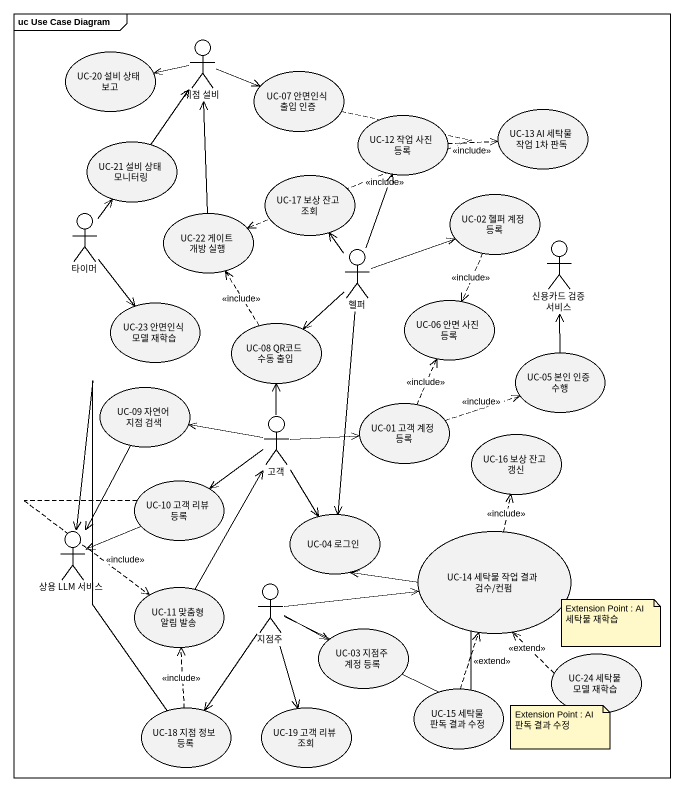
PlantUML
@startuml
mainframe uc Use Case Diagram
actor "지점 설비" as 지점_설비
usecase "UC-20 설비 상태 보고" as UC_20_설비_상태_보고
usecase "UC-07 안면인식 출입 인증" as UC_07_안면인식_출입_인증
usecase "UC-12 작업 사진 등록" as UC_12_작업_사진_등록
usecase "UC-13 AI 세탁물 작업 1차 판독" as UC_13_AI_세탁물_작업_1차_판독
usecase "UC-21 설비 상태 모니터링" as UC_21_설비_상태_모니터링
usecase "UC-17 보상 잔고 조회" as UC_17_보상_잔고_조회
usecase "UC-02 헬퍼 계정 등록" as UC_02_헬퍼_계정_등록
actor 타이머
usecase "UC-22 게이트 개방 실행" as UC_22_게이트_개방_실행
actor 헬퍼
actor "신용카드 검증 서비스" as 신용카드_검증_서비스
usecase "UC-23 안면인식 모델 재학습" as UC_23_안면인식_모델_재학습
usecase "UC-06 안면 사진 등록" as UC_06_안면_사진_등록
usecase "UC-08 QR코드 수동 출입" as UC_08_QR코드_수동_출입
usecase "UC-05 본인 인증 수행" as UC_05_본인_인증_수행
usecase "UC-09 자연어 지점 검색" as UC_09_자연어_지점_검색
actor 고객
usecase "UC-01 고객 계정 등록" as UC_01_고객_계정_등록
usecase "UC-16 보상 잔고 갱신" as UC_16_보상_잔고_갱신
usecase "UC-10 고객 리뷰 등록" as UC_10_고객_리뷰_등록
actor "상용 LLM 서비스" as 상용_LLM_서비스
usecase "UC-04 로그인" as UC_04_로그인
usecase "UC-14 세탁물 작업 결과 검수/컨펌" as UC_14_세탁물_작업_결과_검수_컨펌
actor 지점주
usecase "UC-11 맞춤형 알림 발송" as UC_11_맞춤형_알림_발송
usecase "UC-03 지점주 계정 등록" as UC_03_지점주_계정_등록
usecase "UC-24 세탁물 모델 재학습" as UC_24_세탁물_모델_재학습
usecase "UC-15 세탁물 판독 결과 수정" as UC_15_세탁물_판독_결과_수정
usecase "UC-18 지점 정보 등록" as UC_18_지점_정보_등록
usecase "UC-19 고객 리뷰 조회" as UC_19_고객_리뷰_조회
지점_설비 -left-> UC_20_설비_상태_보고
지점_설비 -right-> UC_07_안면인식_출입_인증
UC_07_안면인식_출입_인증 ..> UC_22_게이트_개방_실행 : <<include>>
UC_12_작업_사진_등록 .right.> UC_13_AI_세탁물_작업_1차_판독 : <<include>>
UC_21_설비_상태_모니터링 -up-> 지점_설비
UC_02_헬퍼_계정_등록 ..> UC_06_안면_사진_등록 : <<include>>
타이머 -up-> UC_21_설비_상태_모니터링
타이머 --> UC_23_안면인식_모델_재학습
UC_22_게이트_개방_실행 -up-> 지점_설비
헬퍼 -up-> UC_12_작업_사진_등록
헬퍼 -up-> UC_17_보상_잔고_조회
헬퍼 -right-> UC_02_헬퍼_계정_등록
헬퍼 --> UC_08_QR코드_수동_출입
헬퍼 --> UC_04_로그인
UC_08_QR코드_수동_출입 .up.> UC_22_게이트_개방_실행 : <<include>>
UC_05_본인_인증_수행 -up-> 신용카드_검증_서비스
UC_09_자연어_지점_검색 --> 상용_LLM_서비스
고객 -up-> UC_08_QR코드_수동_출입
고객 -left-> UC_09_자연어_지점_검색
고객 -right-> UC_01_고객_계정_등록
고객 -left-> UC_10_고객_리뷰_등록
고객 --> UC_04_로그인
UC_01_고객_계정_등록 .up.> UC_06_안면_사진_등록 : <<include>>
UC_01_고객_계정_등록 .right.> UC_05_본인_인증_수행 : <<include>>
UC_10_고객_리뷰_등록 -left-> 상용_LLM_서비스
UC_10_고객_리뷰_등록 ..> UC_11_맞춤형_알림_발송 : <<include>>
UC_14_세탁물_작업_결과_검수_컨펌 .up.> UC_16_보상_잔고_갱신 : <<include>>
지점주 -up-> UC_04_로그인
지점주 -right-> UC_14_세탁물_작업_결과_검수_컨펌
지점주 -right-> UC_03_지점주_계정_등록
지점주 --> UC_18_지점_정보_등록
지점주 --> UC_19_고객_리뷰_조회
UC_11_맞춤형_알림_발송 -up-> 고객
UC_24_세탁물_모델_재학습 .up.> UC_14_세탁물_작업_결과_검수_컨펌 : <<extend>>
UC_15_세탁물_판독_결과_수정 .up.> UC_14_세탁물_작업_결과_검수_컨펌 : <<extend>>
UC_18_지점_정보_등록 -up-> 상용_LLM_서비스
UC_18_지점_정보_등록 .up.> UC_11_맞춤형_알림_발송 : <<include>>
note as N1
  Extension Point : AI 세탁물 재학습
end note
note as N2
  Extension Point : AI 판독 결과 수정
end note
@enduml
